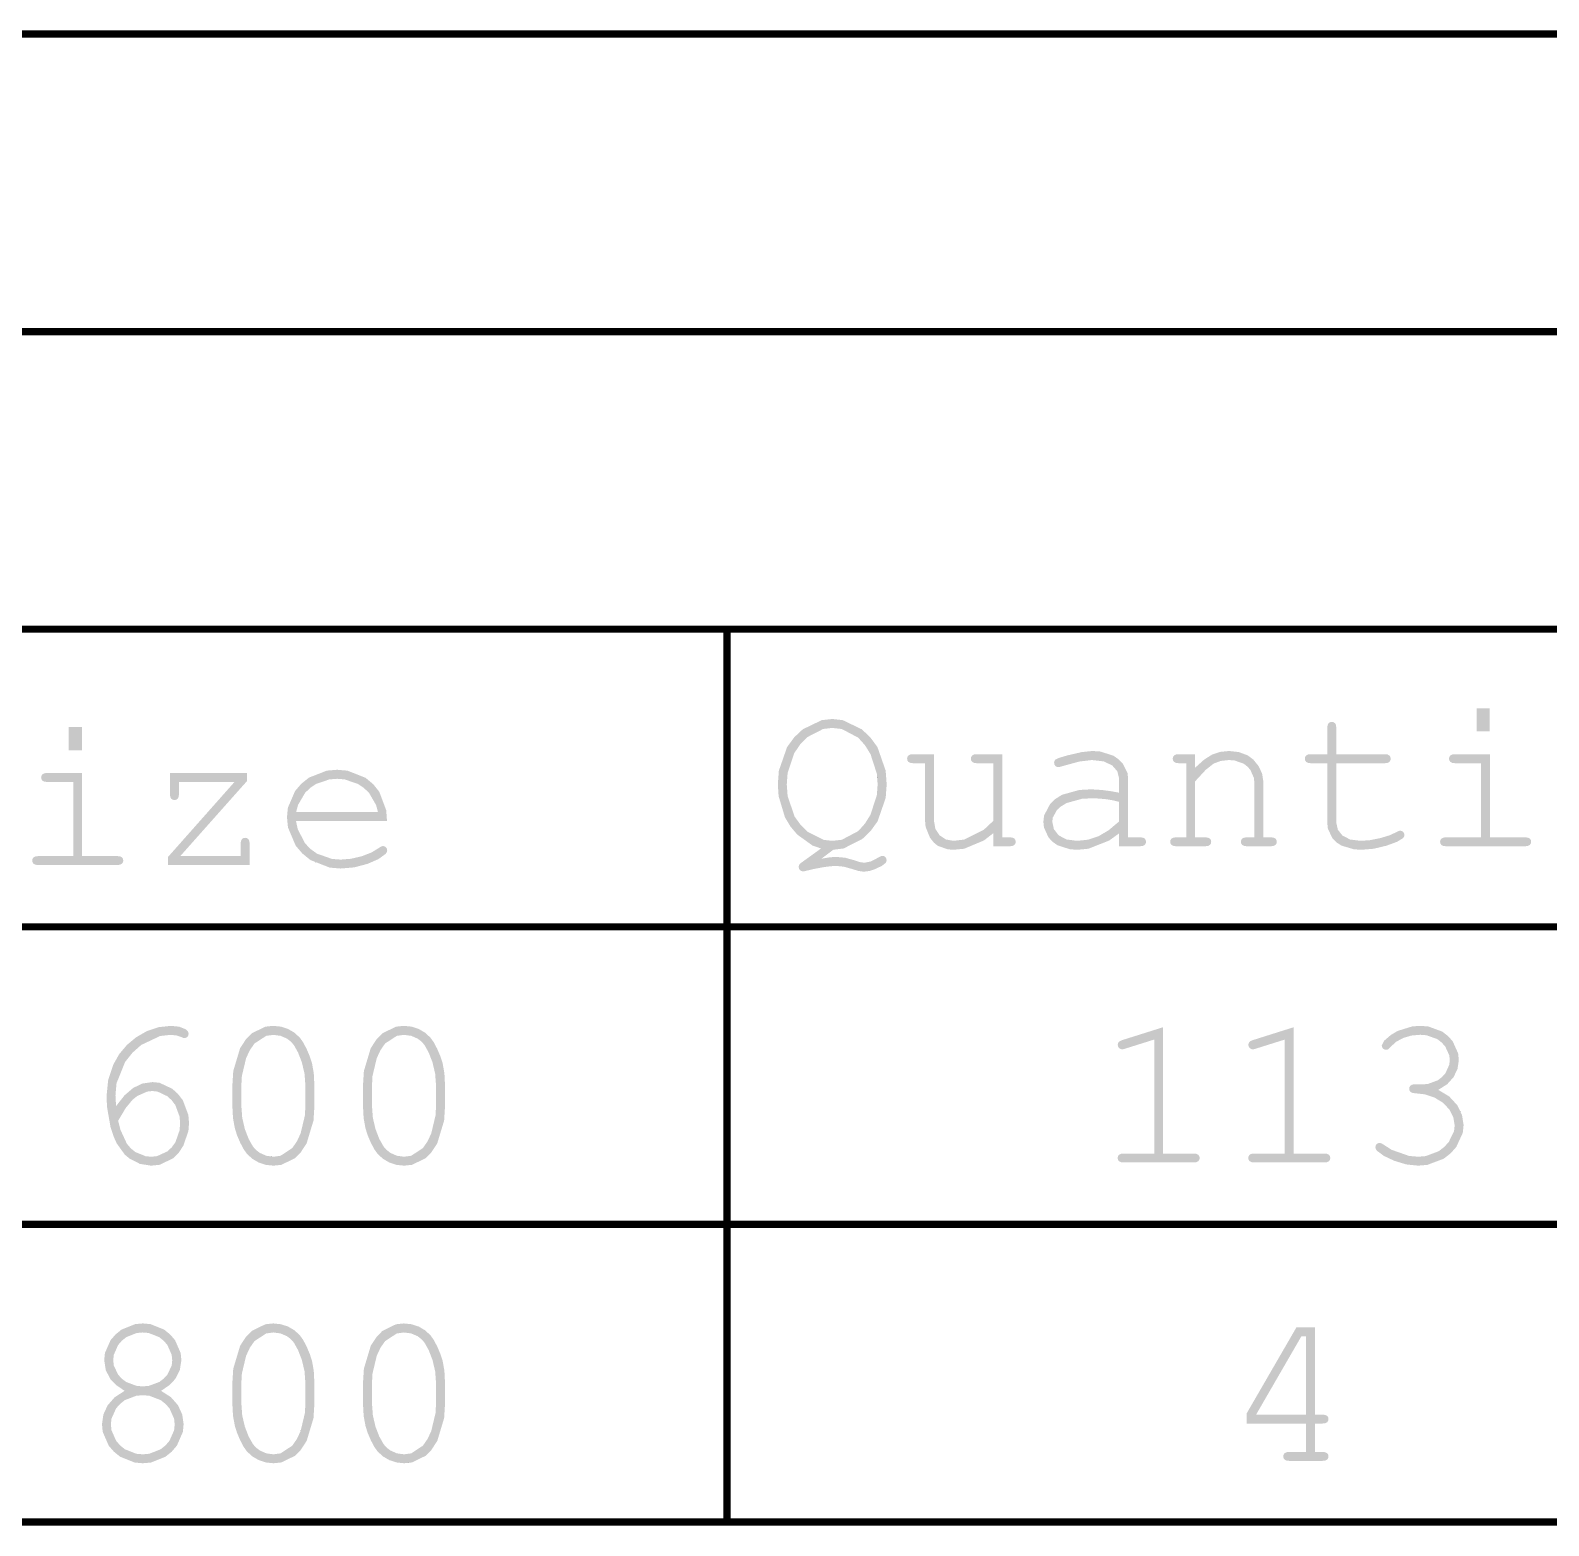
# Model space of a CAD drawing. Extents: x -5 to 272, y 7 to 75.
# Drawn here: x 133.79 to 154.71, y 54.26 to 74.86 of the extents above; entities that cross this region are included whole.
import ezdxf

# ---------------------------------------------------------------- set-up
doc = ezdxf.new("R2010")
doc.units = 0
doc.layers.add('DRILL_SYMBOLS', color=255, linetype='CONTINUOUS')

msp = doc.modelspace()

# ---------------------------------------------------------------- hatches: boundary and pattern name
at = {"layer": 'DRILL_SYMBOLS'}
for points in [[(153.898157, 65.519472), (153.898157, 65.201601), (153.716516, 65.201601), (153.716516, 65.519472)], [(144.852747, 63.571253), (144.688684, 63.448206), (144.799646, 63.466882), (144.889368, 63.473108), (145.017175, 63.461389), (145.142786, 63.426233), (145.220789, 63.400964), (145.279016, 63.392542), (145.368738, 63.409754), (145.467981, 63.461389), (145.503137, 63.481165), (145.526575, 63.487756), (145.550562, 63.483545), (145.569788, 63.470911), (145.582422, 63.451318), (145.586633, 63.426233), (145.582971, 63.405725), (145.571985, 63.388147), (145.521814, 63.350061), (145.432825, 63.306116), (145.351526, 63.27865), (145.271692, 63.269495), (145.19845, 63.279382), (145.10177, 63.309046), (144.995203, 63.338709), (144.892297, 63.348596), (144.812097, 63.344202), (144.715051, 63.331018), (144.581751, 63.306116), (144.477747, 63.281213), (144.452478, 63.27572), (144.435266, 63.273889), (144.412195, 63.278284), (144.392786, 63.291467), (144.379602, 63.311975), (144.375208, 63.338342), (144.38363, 63.366174), (144.408899, 63.391077), (144.682825, 63.588831), (144.564859, 63.630202), (144.35502, 63.78107), (144.263147, 63.890566), (144.186563, 64.017549), (144.099039, 64.308321), (144.088098, 64.472109), (144.102243, 64.661531), (144.215402, 64.985994), (144.314417, 65.121034), (144.432016, 65.231264), (144.693857, 65.35724), (144.838098, 65.372987), (144.98234, 65.35724), (145.24418, 65.231264), (145.36178, 65.121034), (145.460794, 64.985994), (145.573953, 64.661531), (145.588098, 64.472109), (145.574182, 64.285204), (145.462854, 63.963304), (145.463587, 64.472109), (145.452692, 64.61841), (145.365534, 64.887941), (145.28927, 65.011171), (145.195703, 65.115633), (144.970117, 65.235017), (144.838098, 65.249941), (144.713175, 65.235704), (144.491617, 65.121813), (144.394983, 65.022157), (144.314554, 64.902361), (144.222635, 64.627336), (144.211145, 64.472109), (144.223184, 64.30855), (144.319498, 64.028398), (144.403772, 63.911806), (144.503153, 63.816637), (144.720316, 63.707872), (144.838098, 63.694277), (144.970117, 63.709154), (145.195703, 63.828172), (145.28927, 63.932314), (145.365534, 64.055315), (145.452692, 64.325212), (145.463587, 64.472109), (145.462854, 63.963304), (145.365442, 63.82831), (145.249902, 63.717495), (144.993555, 63.588967)], [(151.784387, 64.888124), (152.452356, 64.888124), (152.490076, 64.88373), (152.515344, 64.870546), (152.529627, 64.850404), (152.534387, 64.825136), (152.529627, 64.800966), (152.515344, 64.781191), (152.490076, 64.768007), (152.452356, 64.763612), (151.784387, 64.763612), (151.784387, 63.944765), (151.805811, 63.84662), (151.870081, 63.766054), (151.975733, 63.712221), (152.121301, 63.694277), (152.25094, 63.703615), (152.390833, 63.73163), (152.519739, 63.771364), (152.616419, 63.815859), (152.643152, 63.830141), (152.664758, 63.834902), (152.686731, 63.830324), (152.705774, 63.816591), (152.718958, 63.796632), (152.723352, 63.773378), (152.718591, 63.752138), (152.704309, 63.732362), (152.623926, 63.682008), (152.476526, 63.627626), (152.299463, 63.585346), (152.13009, 63.571253), (152.027918, 63.577568), (151.856531, 63.628094), (151.787317, 63.672304), (151.731561, 63.727236), (151.667841, 63.863466), (151.659876, 63.944765), (151.659876, 64.763612), (151.432825, 64.763612), (151.395105, 64.768007), (151.369837, 64.781191), (151.355554, 64.801332), (151.350794, 64.826601), (151.355554, 64.850771), (151.369837, 64.870546), (151.395105, 64.88373), (151.432825, 64.888124), (151.659876, 64.888124), (151.659876, 65.251405), (151.66427, 65.289125), (151.677454, 65.314394), (151.697229, 65.328676), (151.721399, 65.333437), (151.746668, 65.328676), (151.766809, 65.314394), (151.779993, 65.289125), (151.784387, 65.251405)], [(134.4964, 65.260927), (134.4964, 64.943056), (134.314759, 64.943056), (134.314759, 65.260927)], [(147.057337, 63.61957), (147.057337, 63.799745), (146.928796, 63.69978), (146.656336, 63.585533), (146.512415, 63.571253), (146.427728, 63.577385), (146.290765, 63.626446), (146.238489, 63.669374), (146.185297, 63.736482), (146.124506, 63.886629), (146.116907, 63.969667), (146.116907, 64.763612), (145.95138, 64.763612), (145.91366, 64.768007), (145.888391, 64.781191), (145.874109, 64.801332), (145.869348, 64.826601), (145.874109, 64.850771), (145.888391, 64.870546), (145.91366, 64.88373), (145.95138, 64.888124), (146.239954, 64.888124), (146.239954, 63.969667), (146.258997, 63.86017), (146.316126, 63.771913), (146.401819, 63.713686), (146.506555, 63.694277), (146.653589, 63.711488), (146.92898, 63.849184), (147.057337, 63.969667), (147.057337, 64.763612), (146.830286, 64.763612), (146.792566, 64.768007), (146.767297, 64.781191), (146.753015, 64.801332), (146.748255, 64.826601), (146.753015, 64.850771), (146.767297, 64.870546), (146.792566, 64.88373), (146.830286, 64.888124), (147.180383, 64.888124), (147.180383, 63.742616), (147.284387, 63.742616), (147.322107, 63.738405), (147.347376, 63.725771), (147.361658, 63.706178), (147.366419, 63.681093), (147.361658, 63.656923), (147.347376, 63.637148), (147.322107, 63.623964), (147.284387, 63.61957)], [(148.790247, 63.61957), (148.790247, 63.796816), (148.653925, 63.698132), (148.367548, 63.58535), (148.217493, 63.571253), (148.11294, 63.578255), (147.940088, 63.634274), (147.87179, 63.68329), (147.817316, 63.742479), (147.75506, 63.879808), (147.747278, 63.957948), (147.757532, 64.044466), (147.839563, 64.200472), (147.91134, 64.26996), (148.002802, 64.328279), (148.242304, 64.39493), (148.390344, 64.403261), (148.478967, 64.400514), (148.574915, 64.392275), (148.678552, 64.378175), (148.790247, 64.357851), (148.790247, 64.55707), (148.766809, 64.651552), (148.696497, 64.732851), (148.579309, 64.788881), (148.415247, 64.807558), (148.242761, 64.786684), (148.012415, 64.724062), (147.973963, 64.713075), (147.952356, 64.709413), (147.930567, 64.713808), (147.912073, 64.726991), (147.899439, 64.746767), (147.895227, 64.770937), (147.898889, 64.793276), (147.909876, 64.810487), (147.961511, 64.836488), (148.075403, 64.870546), (148.276087, 64.916689), (148.421106, 64.93207), (148.531152, 64.924883), (148.712793, 64.867387), (148.784387, 64.817079), (148.841425, 64.757707), (148.90661, 64.627702), (148.914758, 64.55707), (148.914758, 63.742616), (148.790247, 64.231874), (148.701257, 64.253481), (148.607141, 64.268495), (148.507898, 64.277284), (148.403528, 64.280214), (148.276819, 64.272981), (148.067346, 64.21512), (147.984583, 64.164491), (147.934595, 64.119173), (147.877466, 64.015901), (147.870325, 63.957948), (147.892114, 63.855409), (147.957483, 63.770448), (148.0646, 63.71332), (148.211633, 63.694277), (148.365625, 63.710207), (148.508264, 63.757997), (148.647241, 63.840578), (148.790247, 63.960878), (148.790247, 64.231874), (148.914758, 63.742616), (149.078821, 63.742616), (149.117639, 63.738405), (149.143274, 63.725771), (149.157556, 63.706178), (149.162317, 63.681093), (149.157556, 63.656923), (149.143274, 63.637148), (149.117639, 63.623964), (149.078821, 63.61957)], [(149.839075, 64.888124), (149.839075, 64.702089), (149.961755, 64.812319), (150.071985, 64.882265), (150.182581, 64.919618), (150.30636, 64.93207), (150.440759, 64.917055), (150.562708, 64.872011), (150.640894, 64.8136), (150.711389, 64.726259), (150.761377, 64.623171), (150.77804, 64.517519), (150.77804, 63.742616), (150.882044, 63.742616), (150.919763, 63.738405), (150.945032, 63.725771), (150.959314, 63.706178), (150.964075, 63.681093), (150.959314, 63.656923), (150.945032, 63.637148), (150.919763, 63.623964), (150.882044, 63.61957), (150.552454, 63.61957), (150.513635, 63.623964), (150.488001, 63.637148), (150.473718, 63.656923), (150.468958, 63.681093), (150.473718, 63.706178), (150.488001, 63.725771), (150.513635, 63.738405), (150.552454, 63.742616), (150.654993, 63.742616), (150.654993, 64.497011), (150.649042, 64.559679), (150.601434, 64.669908), (150.559778, 64.71747), (150.508142, 64.756883), (150.380701, 64.801927), (150.304895, 64.807558), (150.19137, 64.79529), (150.093958, 64.758486), (149.985559, 64.672975), (149.839075, 64.514589), (149.839075, 63.742616), (149.978235, 63.742616), (150.015955, 63.738405), (150.041223, 63.725771), (150.055505, 63.706178), (150.060266, 63.681093), (150.055505, 63.656923), (150.041223, 63.637148), (150.015955, 63.623964), (149.978235, 63.61957), (149.576868, 63.61957), (149.539148, 63.623964), (149.51388, 63.637148), (149.499597, 63.656923), (149.494837, 63.681093), (149.499597, 63.706178), (149.51388, 63.725771), (149.539148, 63.738405), (149.576868, 63.742616), (149.716028, 63.742616), (149.716028, 64.763612), (149.612024, 64.763612), (149.574304, 64.768007), (149.549036, 64.781191), (149.534754, 64.801332), (149.529993, 64.826601), (149.534754, 64.850771), (149.549036, 64.870546), (149.574304, 64.88373), (149.612024, 64.888124)], [(153.902551, 64.888124), (153.902551, 63.742616), (154.38595, 63.742616), (154.424768, 63.738405), (154.450403, 63.725771), (154.464685, 63.706178), (154.469446, 63.681093), (154.464685, 63.656923), (154.450403, 63.637148), (154.424768, 63.623964), (154.38595, 63.61957), (153.296106, 63.61957), (153.258386, 63.623964), (153.233118, 63.637148), (153.218836, 63.656923), (153.214075, 63.681093), (153.218836, 63.706178), (153.233118, 63.725771), (153.258386, 63.738405), (153.296106, 63.742616), (153.779505, 63.742616), (153.779505, 64.763612), (153.420618, 64.763612), (153.382715, 64.768007), (153.356897, 64.781191), (153.342066, 64.800966), (153.337122, 64.825136), (153.341882, 64.850404), (153.356165, 64.870546), (153.381799, 64.88373), (153.420618, 64.888124)], [(138.701966, 63.966005), (137.44806, 63.966005), (137.472642, 63.852434), (137.572618, 63.660173), (137.648011, 63.581483), (137.736863, 63.517717), (137.944505, 63.444841), (138.063295, 63.435732), (138.204286, 63.447084), (138.351869, 63.481142), (138.488832, 63.533876), (138.597962, 63.601259), (138.623963, 63.617738), (138.646302, 63.623232), (138.668275, 63.618654), (138.687318, 63.604921), (138.700502, 63.584962), (138.704896, 63.561708), (138.699037, 63.537172), (138.681459, 63.513368), (138.583863, 63.442506), (138.431703, 63.376405), (138.249879, 63.328632), (138.063295, 63.312708), (137.911637, 63.325661), (137.647599, 63.429287), (137.535218, 63.51996), (137.442613, 63.629045), (137.336778, 63.8799), (137.323548, 64.021669), (137.335954, 64.150941), (137.435197, 64.380922), (137.522035, 64.48163), (137.627183, 64.565584), (137.872911, 64.661531), (138.01349, 64.673525), (138.157685, 64.661211), (138.405976, 64.5627), (138.510072, 64.476503), (138.595124, 64.370714), (138.577455, 64.090517), (138.551683, 64.187563), (138.455369, 64.35309), (138.384828, 64.421571), (138.303117, 64.477327), (138.117448, 64.541048), (138.01349, 64.549013), (137.909577, 64.541139), (137.724275, 64.478151), (137.642884, 64.423036), (137.572572, 64.355013), (137.475892, 64.188753), (137.449525, 64.090517), (138.577455, 64.090517), (138.595124, 64.370714), (138.691072, 64.115465)], [(134.500795, 64.629579), (134.500795, 63.484071), (134.984193, 63.484071), (135.023011, 63.47986), (135.048646, 63.467226), (135.062928, 63.447633), (135.067689, 63.422548), (135.062928, 63.398378), (135.048646, 63.378603), (135.023011, 63.365419), (134.984193, 63.361025), (133.894349, 63.361025), (133.856629, 63.365419), (133.831361, 63.378603), (133.817079, 63.398378), (133.812318, 63.422548), (133.817079, 63.447633), (133.831361, 63.467226), (133.856629, 63.47986), (133.894349, 63.484071), (134.377748, 63.484071), (134.377748, 64.505067), (134.018861, 64.505067), (133.980958, 64.509462), (133.95514, 64.522646), (133.940309, 64.542421), (133.935365, 64.566591), (133.940126, 64.591859), (133.954408, 64.612001), (133.980043, 64.625185), (134.018861, 64.629579)], [(136.774232, 64.629579), (136.774232, 64.519716), (135.852845, 63.484071), (136.684877, 63.484071), (136.684877, 63.653993), (136.689088, 63.691713), (136.701722, 63.716982), (136.721315, 63.731264), (136.7464, 63.736025), (136.771669, 63.731264), (136.79181, 63.716982), (136.804994, 63.691713), (136.809388, 63.653993), (136.807923, 63.361025), (135.682923, 63.361025), (135.682923, 63.470888), (136.599916, 64.505067), (135.835267, 64.505067), (135.835267, 64.338075), (135.830873, 64.300356), (135.817689, 64.275087), (135.797914, 64.260805), (135.773744, 64.256044), (135.748475, 64.260805), (135.728334, 64.275087), (135.71515, 64.300356), (135.710755, 64.338075), (135.710755, 64.629579)], [(134.968813, 60.041055), (134.996645, 59.837441), (135.028459, 59.713662), (135.115984, 59.523232), (135.171693, 59.456582), (135.234087, 59.406594), (135.375078, 59.349465), (135.453676, 59.342324), (135.532732, 59.350335), (135.67299, 59.414422), (135.734193, 59.470498), (135.785143, 59.539391), (135.84337, 59.706017), (135.850649, 59.80375), (135.843324, 59.895577), (135.784731, 60.054513), (135.733461, 60.121621), (135.672945, 60.176736), (135.540376, 60.239724), (135.468324, 60.247598), (135.39792, 60.239999), (135.260957, 60.179208), (135.194399, 60.126015), (135.101015, 60.013589), (134.996645, 59.837441), (134.968813, 60.041055), (135.084718, 60.187539), (135.20392, 60.290078), (135.331544, 60.350503), (135.472719, 60.370644), (135.568117, 60.360436), (135.742433, 60.278771), (135.821352, 60.207314), (135.888002, 60.120843), (135.964174, 59.919061), (135.973695, 59.80375), (135.964998, 59.696221), (135.895418, 59.495171), (135.834535, 59.40165), (135.758363, 59.321872), (135.566469, 59.230697), (135.450746, 59.2193), (135.296388, 59.24383), (135.15265, 59.317422), (135.087144, 59.373086), (134.97838, 59.523965), (134.935121, 59.61918), (134.892183, 59.749276), (134.843111, 60.029794), (134.836977, 60.180215), (134.860048, 60.403603), (134.929262, 60.610879), (135.011293, 60.755349), (135.116762, 60.881142), (135.243654, 60.986977), (135.389955, 61.071572), (135.55237, 61.127053), (135.727602, 61.145547), (135.840395, 61.133096), (135.93268, 61.095742), (135.959047, 61.070107), (135.967836, 61.037148), (135.963808, 61.013161), (135.951723, 60.993935), (135.933412, 60.981301), (135.910707, 60.97709), (135.889833, 60.980752), (135.865297, 60.991738), (135.797914, 61.013711), (135.715883, 61.021035), (135.576219, 61.0057), (135.315843, 60.883019), (135.195131, 60.775674), (135.092271, 60.647179), (134.974718, 60.355309), (134.960024, 60.191933), (134.962221, 60.130044)], [(137.700746, 60.334023), (137.700746, 60.029336), (137.688936, 59.841195), (137.594453, 59.526986), (137.577699, 60.31791), (137.565431, 60.486184), (137.528627, 60.642373), (137.476442, 60.777322), (137.418031, 60.881875), (137.375917, 60.929482), (137.322816, 60.969765), (137.234193, 61.008218), (137.135316, 61.021035), (137.03763, 61.007851), (136.875764, 60.902383), (136.811586, 60.810098), (136.760316, 60.700234), (136.701723, 60.45414), (136.694399, 60.31791), (136.694399, 60.046914), (136.706667, 59.878457), (136.743471, 59.721719), (136.796022, 59.586221), (136.855531, 59.481484), (136.896547, 59.434975), (136.949281, 59.395058), (137.038271, 59.355508), (137.138246, 59.342324), (137.235292, 59.355553), (137.396425, 59.461388), (137.460512, 59.553994), (137.511781, 59.664178), (137.570375, 59.910638), (137.577699, 60.046914), (137.577699, 60.31791), (137.594453, 59.526986), (137.511781, 59.400918), (137.432954, 59.32146), (137.246187, 59.230651), (137.138246, 59.2193), (137.032961, 59.230103), (136.9339, 59.262513), (136.845094, 59.314315), (136.77057, 59.38334), (136.726076, 59.446328), (136.677553, 59.538613), (136.634157, 59.641152), (136.605043, 59.734902), (136.579774, 59.871499), (136.571352, 60.029336), (136.571352, 60.334023), (136.583162, 60.522805), (136.677644, 60.837746), (136.760316, 60.963906), (136.839143, 61.043374), (137.025911, 61.134194), (137.133852, 61.145547), (137.240053, 61.134743), (137.33893, 61.102334), (137.427187, 61.050515), (137.501527, 60.981484), (137.546938, 60.917397), (137.595277, 60.824746), (137.63849, 60.722573), (137.66852, 60.629922), (137.69269, 60.492959)], [(139.501039, 60.334023), (139.501039, 60.029336), (139.489229, 59.841195), (139.394746, 59.526986), (139.377992, 60.31791), (139.365724, 60.486184), (139.32892, 60.642373), (139.276735, 60.777322), (139.218324, 60.881875), (139.17621, 60.929482), (139.123109, 60.969765), (139.034486, 61.008218), (138.935609, 61.021035), (138.837923, 61.007851), (138.676057, 60.902383), (138.611879, 60.810098), (138.560609, 60.700234), (138.502016, 60.45414), (138.494691, 60.31791), (138.494691, 60.046914), (138.50696, 59.878457), (138.543764, 59.721719), (138.596315, 59.586221), (138.655824, 59.481484), (138.69684, 59.434975), (138.749574, 59.395058), (138.838564, 59.355508), (138.938539, 59.342324), (139.035585, 59.355553), (139.196718, 59.461388), (139.260805, 59.553994), (139.312074, 59.664178), (139.370668, 59.910638), (139.377992, 60.046914), (139.377992, 60.31791), (139.394746, 59.526986), (139.312074, 59.400918), (139.233247, 59.32146), (139.04648, 59.230651), (138.938539, 59.2193), (138.833253, 59.230103), (138.734193, 59.262513), (138.645387, 59.314315), (138.570863, 59.38334), (138.526369, 59.446328), (138.477846, 59.538613), (138.43445, 59.641152), (138.405336, 59.734902), (138.380067, 59.871499), (138.371645, 60.029336), (138.371645, 60.334023), (138.383455, 60.522805), (138.477937, 60.837746), (138.560609, 60.963906), (138.639436, 61.043374), (138.826204, 61.134194), (138.934145, 61.145547), (139.040346, 61.134743), (139.139223, 61.102334), (139.22748, 61.050515), (139.30182, 60.981484), (139.347231, 60.917397), (139.39557, 60.824746), (139.438783, 60.722573), (139.468813, 60.629922), (139.492982, 60.492959)], [(149.397425, 61.126504), (149.397425, 59.386269), (149.8193, 59.386269), (149.85702, 59.382058), (149.882288, 59.369424), (149.896571, 59.349831), (149.901331, 59.324746), (149.896571, 59.300576), (149.882288, 59.280801), (149.85702, 59.267617), (149.8193, 59.263223), (148.852503, 59.263223), (148.814783, 59.267617), (148.789515, 59.280801), (148.775233, 59.300576), (148.770472, 59.324746), (148.775233, 59.349831), (148.789515, 59.369424), (148.814783, 59.382058), (148.852503, 59.386269), (149.274378, 59.386269), (149.274378, 60.956582), (148.873011, 60.830605), (148.847742, 60.824014), (148.83053, 60.821816), (148.809473, 60.826394), (148.790247, 60.840127), (148.776514, 60.860085), (148.771937, 60.88334), (148.775599, 60.90458), (148.786585, 60.924355), (148.804529, 60.93644), (148.834925, 60.949258)], [(151.197718, 61.126504), (151.197718, 59.386269), (151.619593, 59.386269), (151.657313, 59.382058), (151.682581, 59.369424), (151.696863, 59.349831), (151.701624, 59.324746), (151.696863, 59.300576), (151.682581, 59.280801), (151.657313, 59.267617), (151.619593, 59.263223), (150.652796, 59.263223), (150.615076, 59.267617), (150.589808, 59.280801), (150.575526, 59.300576), (150.570765, 59.324746), (150.575526, 59.349831), (150.589808, 59.369424), (150.615076, 59.382058), (150.652796, 59.386269), (151.074671, 59.386269), (151.074671, 60.956582), (150.673304, 60.830605), (150.648035, 60.824014), (150.630823, 60.821816), (150.609766, 60.826394), (150.59054, 60.840127), (150.576807, 60.860085), (150.57223, 60.88334), (150.575892, 60.90458), (150.586878, 60.924355), (150.604822, 60.93644), (150.635218, 60.949258)], [(153.189905, 60.263711), (153.339686, 60.17344), (153.449183, 60.054971), (153.516199, 59.919656), (153.538538, 59.778848), (153.527323, 59.671502), (153.437601, 59.476311), (153.359095, 59.388467), (153.263743, 59.314456), (153.039255, 59.229873), (152.91012, 59.2193), (152.748988, 59.23614), (152.581995, 59.28666), (152.437708, 59.354775), (152.344691, 59.424355), (152.328211, 59.448525), (152.322718, 59.47416), (152.326929, 59.496133), (152.339564, 59.515176), (152.358057, 59.528359), (152.379847, 59.532754), (152.404749, 59.527261), (152.432581, 59.510781), (152.547755, 59.437081), (152.787989, 59.352853), (152.91305, 59.342324), (153.015635, 59.350701), (153.194712, 59.417718), (153.271204, 59.476357), (153.33433, 59.545251), (153.406473, 59.694299), (153.415491, 59.774453), (153.39773, 59.883218), (153.344446, 59.989785), (153.257838, 60.084084), (153.140101, 60.156045), (153.006068, 60.201638), (152.87057, 60.216836), (152.83285, 60.221047), (152.807581, 60.233681), (152.793299, 60.253274), (152.788538, 60.278359), (152.793116, 60.302529), (152.806849, 60.322305), (152.829737, 60.335488), (152.86178, 60.339883), (152.967249, 60.338418), (153.046397, 60.344735), (153.182993, 60.395272), (153.240443, 60.439492), (153.287546, 60.492043), (153.341379, 60.609231), (153.348109, 60.673867), (153.341059, 60.740701), (153.284663, 60.862283), (153.235316, 60.917031), (153.174616, 60.963174), (153.027399, 61.015908), (152.940882, 61.0225), (152.818568, 61.011514), (152.706507, 60.978555), (152.610194, 60.926553), (152.53512, 60.858437), (152.514429, 60.834817), (152.499232, 60.822549), (152.485865, 60.817605), (152.470667, 60.815957), (152.447596, 60.820168), (152.428187, 60.832803), (152.415003, 60.851296), (152.410609, 60.873086), (152.442469, 60.93937), (152.53805, 61.021035), (152.629694, 61.075509), (152.83111, 61.137765), (152.940882, 61.145547), (153.052119, 61.136803), (153.243281, 61.066857), (153.323206, 61.005654), (153.388575, 60.932366), (153.463282, 60.76574), (153.47262, 60.672402), (153.454676, 60.552651), (153.400843, 60.439492), (153.31222, 60.340615)], [(135.588441, 56.116836), (135.72339, 56.030227), (135.820619, 55.919814), (135.879396, 55.792922), (135.898988, 55.656875), (135.888734, 55.551406), (135.806703, 55.362441), (135.775941, 55.653945), (135.768068, 55.732589), (135.70508, 55.873946), (135.649965, 55.93666), (135.583131, 55.989211), (135.426393, 56.04927), (135.336488, 56.056777), (135.246584, 56.04927), (135.089845, 55.989211), (135.023012, 55.93666), (134.967897, 55.874038), (134.904909, 55.733413), (134.897035, 55.65541), (134.904955, 55.57466), (134.968309, 55.429641), (135.023744, 55.365371), (135.090807, 55.311538), (135.247179, 55.250014), (135.336488, 55.242324), (135.425798, 55.250014), (135.58217, 55.311538), (135.649232, 55.365371), (135.704668, 55.429549), (135.768022, 55.573837), (135.775941, 55.653945), (135.806703, 55.362441), (135.734926, 55.278945), (135.6485, 55.2091), (135.449281, 55.129278), (135.336488, 55.1193), (135.223695, 55.129278), (135.024477, 55.2091), (134.938051, 55.278945), (134.866274, 55.362441), (134.784242, 55.551406), (134.773988, 55.656875), (134.793581, 55.791824), (134.852357, 55.918349), (134.949953, 56.029128), (135.086, 56.116836), (134.969545, 56.195937), (134.889711, 56.277969), (134.82599, 56.402847), (134.80475, 56.540176), (134.8145, 56.638091), (134.892503, 56.814971), (134.960756, 56.893935), (135.042741, 56.960265), (135.230608, 57.036071), (135.336488, 57.045547), (135.442964, 57.036071), (135.631197, 56.960265), (135.712953, 56.893935), (135.780885, 56.814971), (135.74225, 56.535781), (135.73488, 56.61209), (135.67592, 56.747955), (135.62433, 56.80751), (135.562029, 56.857177), (135.417375, 56.91394), (135.335024, 56.921035), (135.253313, 56.913894), (135.109392, 56.856765), (135.047182, 56.806777), (134.995592, 56.747085), (134.936632, 56.612319), (134.929262, 56.537246), (134.93654, 56.467712), (134.994768, 56.342101), (135.045717, 56.286025), (135.107469, 56.238921), (135.252122, 56.185088), (135.335024, 56.178359), (135.418565, 56.185088), (135.563951, 56.238921), (135.625795, 56.286025), (135.676744, 56.34201), (135.734972, 56.466888), (135.74225, 56.535781), (135.780885, 56.814971), (135.858522, 56.638091), (135.868227, 56.540176), (135.846986, 56.403213), (135.783266, 56.279433), (135.70453, 56.196304)], [(137.700746, 56.234023), (137.700746, 55.929336), (137.688936, 55.741195), (137.594453, 55.426986), (137.577699, 56.21791), (137.565431, 56.386184), (137.528627, 56.542373), (137.476442, 56.677322), (137.418031, 56.781875), (137.375917, 56.829482), (137.322816, 56.869765), (137.234193, 56.908218), (137.135316, 56.921035), (137.03763, 56.907851), (136.875764, 56.802383), (136.811586, 56.710098), (136.760316, 56.600234), (136.701723, 56.35414), (136.694399, 56.21791), (136.694399, 55.946914), (136.706667, 55.778457), (136.743471, 55.621719), (136.796022, 55.486221), (136.855531, 55.381484), (136.896547, 55.334975), (136.949281, 55.295058), (137.038271, 55.255508), (137.138246, 55.242324), (137.235292, 55.255553), (137.396425, 55.361388), (137.460512, 55.453994), (137.511781, 55.564178), (137.570375, 55.810638), (137.577699, 55.946914), (137.577699, 56.21791), (137.594453, 55.426986), (137.511781, 55.300918), (137.432954, 55.22146), (137.246187, 55.130651), (137.138246, 55.1193), (137.032961, 55.130103), (136.9339, 55.162513), (136.845094, 55.214315), (136.77057, 55.28334), (136.726076, 55.346328), (136.677553, 55.438613), (136.634157, 55.541152), (136.605043, 55.634902), (136.579774, 55.771499), (136.571352, 55.929336), (136.571352, 56.234023), (136.583162, 56.422805), (136.677644, 56.737746), (136.760316, 56.863906), (136.839143, 56.943374), (137.025911, 57.034194), (137.133852, 57.045547), (137.240053, 57.034743), (137.33893, 57.002334), (137.427187, 56.950515), (137.501527, 56.881484), (137.546938, 56.817397), (137.595277, 56.724746), (137.63849, 56.622573), (137.66852, 56.529922), (137.69269, 56.392959)], [(139.501039, 56.234023), (139.501039, 55.929336), (139.489229, 55.741195), (139.394746, 55.426986), (139.377992, 56.21791), (139.365724, 56.386184), (139.32892, 56.542373), (139.276735, 56.677322), (139.218324, 56.781875), (139.17621, 56.829482), (139.123109, 56.869765), (139.034486, 56.908218), (138.935609, 56.921035), (138.837923, 56.907851), (138.676057, 56.802383), (138.611879, 56.710098), (138.560609, 56.600234), (138.502016, 56.35414), (138.494691, 56.21791), (138.494691, 55.946914), (138.50696, 55.778457), (138.543764, 55.621719), (138.596315, 55.486221), (138.655824, 55.381484), (138.69684, 55.334975), (138.749574, 55.295058), (138.838564, 55.255508), (138.938539, 55.242324), (139.035585, 55.255553), (139.196718, 55.361388), (139.260805, 55.453994), (139.312074, 55.564178), (139.370668, 55.810638), (139.377992, 55.946914), (139.377992, 56.21791), (139.394746, 55.426986), (139.312074, 55.300918), (139.233247, 55.22146), (139.04648, 55.130651), (138.938539, 55.1193), (138.833253, 55.130103), (138.734193, 55.162513), (138.645387, 55.214315), (138.570863, 55.28334), (138.526369, 55.346328), (138.477846, 55.438613), (138.43445, 55.541152), (138.405336, 55.634902), (138.380067, 55.771499), (138.371645, 55.929336), (138.371645, 56.234023), (138.383455, 56.422805), (138.477937, 56.737746), (138.560609, 56.863906), (138.639436, 56.943374), (138.826204, 57.034194), (138.934145, 57.045547), (139.040346, 57.034743), (139.139223, 57.002334), (139.22748, 56.950515), (139.30182, 56.881484), (139.347231, 56.817397), (139.39557, 56.724746), (139.438783, 56.622573), (139.468813, 56.529922), (139.492982, 56.392959)], [(151.366175, 55.666396), (151.366175, 56.866103), (151.301722, 56.866103), (150.679163, 55.789443), (151.366175, 55.789443), (151.366175, 55.666396), (150.550257, 55.666396), (150.550257, 55.808486), (151.234339, 56.990614), (151.490687, 56.990614), (151.490687, 55.789443), (151.593226, 55.789443), (151.632044, 55.785231), (151.657679, 55.772597), (151.671961, 55.753005), (151.676722, 55.727919), (151.671961, 55.703749), (151.657679, 55.683974), (151.632044, 55.67079), (151.593226, 55.666396), (151.490687, 55.666396), (151.490687, 55.275282), (151.593226, 55.275282), (151.632044, 55.271071), (151.657679, 55.258437), (151.671961, 55.238844), (151.676722, 55.213759), (151.671961, 55.189589), (151.657679, 55.169814), (151.632044, 55.15663), (151.593226, 55.152236), (151.136195, 55.152236), (151.097376, 55.15663), (151.071741, 55.169814), (151.057459, 55.189589), (151.052698, 55.213759), (151.057459, 55.238844), (151.071741, 55.258437), (151.097376, 55.271071), (151.136195, 55.275282), (151.366175, 55.275282)]]:
    msp.add_hatch(color=7, dxfattribs=at).paths.add_polyline_path(points)

# ---------------------------------------------------------------- linework, layer by layer
at = {"layer": 'DRILL_SYMBOLS', "color": 7}
for points, const_width in [([(271.989854, 74.81), (115.384, 74.81)], 0.1), ([(115.384, 70.71), (271.989854, 70.71)], 0.1), ([(115.384, 66.61), (271.989854, 66.61)], 0.1), ([(143.385756, 66.61), (143.385756, 54.31)], 0.1), ([(153.898157, 65.519472), (153.898157, 65.201601), (153.716516, 65.201601), (153.716516, 65.519472), (153.898157, 65.519472)], 0.000001), ([(144.852747, 63.571253), (144.688684, 63.448206), (144.799646, 63.466882), (144.889368, 63.473108), (145.017175, 63.461389), (145.142786, 63.426233), (145.220789, 63.400964), (145.279016, 63.392542), (145.368738, 63.409754), (145.467981, 63.461389), (145.503137, 63.481165), (145.526575, 63.487756), (145.550562, 63.483545), (145.569788, 63.470911), (145.582422, 63.451318), (145.586633, 63.426233), (145.582971, 63.405725), (145.571985, 63.388147), (145.521814, 63.350061), (145.432825, 63.306116), (145.351526, 63.27865), (145.271692, 63.269495), (145.19845, 63.279382), (145.10177, 63.309046), (144.995203, 63.338709), (144.892297, 63.348596), (144.812097, 63.344202), (144.715051, 63.331018), (144.581751, 63.306116), (144.477747, 63.281213), (144.452478, 63.27572), (144.435266, 63.273889), (144.412195, 63.278284), (144.392786, 63.291467), (144.379602, 63.311975), (144.375208, 63.338342), (144.38363, 63.366174), (144.408899, 63.391077), (144.682825, 63.588831), (144.564859, 63.630202), (144.35502, 63.78107), (144.263147, 63.890566), (144.186563, 64.017549), (144.099039, 64.308321), (144.088098, 64.472109), (144.102243, 64.661531), (144.215402, 64.985994), (144.314417, 65.121034), (144.432016, 65.231264), (144.693857, 65.35724), (144.838098, 65.372987), (144.98234, 65.35724), (145.24418, 65.231264), (145.36178, 65.121034), (145.460794, 64.985994), (145.573953, 64.661531), (145.588098, 64.472109), (145.574182, 64.285204), (145.462854, 63.963304), (145.463587, 64.472109), (145.452692, 64.61841), (145.365534, 64.887941), (145.28927, 65.011171), (145.195703, 65.115633), (144.970117, 65.235017), (144.838098, 65.249941), (144.713175, 65.235704), (144.491617, 65.121813), (144.394983, 65.022157), (144.314554, 64.902361), (144.222635, 64.627336), (144.211145, 64.472109), (144.223184, 64.30855), (144.319498, 64.028398), (144.403772, 63.911806), (144.503153, 63.816637), (144.720316, 63.707872), (144.838098, 63.694277), (144.970117, 63.709154), (145.195703, 63.828172), (145.28927, 63.932314), (145.365534, 64.055315), (145.452692, 64.325212), (145.463587, 64.472109), (145.462854, 63.963304), (145.365442, 63.82831), (145.249902, 63.717495), (144.993555, 63.588967), (144.852747, 63.571253)], 0.000001), ([(151.784387, 64.888124), (152.452356, 64.888124), (152.490076, 64.88373), (152.515344, 64.870546), (152.529627, 64.850404), (152.534387, 64.825136), (152.529627, 64.800966), (152.515344, 64.781191), (152.490076, 64.768007), (152.452356, 64.763612), (151.784387, 64.763612), (151.784387, 63.944765), (151.805811, 63.84662), (151.870081, 63.766054), (151.975733, 63.712221), (152.121301, 63.694277), (152.25094, 63.703615), (152.390833, 63.73163), (152.519739, 63.771364), (152.616419, 63.815859), (152.643152, 63.830141), (152.664758, 63.834902), (152.686731, 63.830324), (152.705774, 63.816591), (152.718958, 63.796632), (152.723352, 63.773378), (152.718591, 63.752138), (152.704309, 63.732362), (152.623926, 63.682008), (152.476526, 63.627626), (152.299463, 63.585346), (152.13009, 63.571253), (152.027918, 63.577568), (151.856531, 63.628094), (151.787317, 63.672304), (151.731561, 63.727236), (151.667841, 63.863466), (151.659876, 63.944765), (151.659876, 64.763612), (151.432825, 64.763612), (151.395105, 64.768007), (151.369837, 64.781191), (151.355554, 64.801332), (151.350794, 64.826601), (151.355554, 64.850771), (151.369837, 64.870546), (151.395105, 64.88373), (151.432825, 64.888124), (151.659876, 64.888124), (151.659876, 65.251405), (151.66427, 65.289125), (151.677454, 65.314394), (151.697229, 65.328676), (151.721399, 65.333437), (151.746668, 65.328676), (151.766809, 65.314394), (151.779993, 65.289125), (151.784387, 65.251405), (151.784387, 64.888124)], 0.000001), ([(134.4964, 65.260927), (134.4964, 64.943056), (134.314759, 64.943056), (134.314759, 65.260927), (134.4964, 65.260927)], 0.000001), ([(147.057337, 63.61957), (147.057337, 63.799745), (146.928796, 63.69978), (146.656336, 63.585533), (146.512415, 63.571253), (146.427728, 63.577385), (146.290765, 63.626446), (146.238489, 63.669374), (146.185297, 63.736482), (146.124506, 63.886629), (146.116907, 63.969667), (146.116907, 64.763612), (145.95138, 64.763612), (145.91366, 64.768007), (145.888391, 64.781191), (145.874109, 64.801332), (145.869348, 64.826601), (145.874109, 64.850771), (145.888391, 64.870546), (145.91366, 64.88373), (145.95138, 64.888124), (146.239954, 64.888124), (146.239954, 63.969667), (146.258997, 63.86017), (146.316126, 63.771913), (146.401819, 63.713686), (146.506555, 63.694277), (146.653589, 63.711488), (146.92898, 63.849184), (147.057337, 63.969667), (147.057337, 64.763612), (146.830286, 64.763612), (146.792566, 64.768007), (146.767297, 64.781191), (146.753015, 64.801332), (146.748255, 64.826601), (146.753015, 64.850771), (146.767297, 64.870546), (146.792566, 64.88373), (146.830286, 64.888124), (147.180383, 64.888124), (147.180383, 63.742616), (147.284387, 63.742616), (147.322107, 63.738405), (147.347376, 63.725771), (147.361658, 63.706178), (147.366419, 63.681093), (147.361658, 63.656923), (147.347376, 63.637148), (147.322107, 63.623964), (147.284387, 63.61957), (147.057337, 63.61957)], 0.000001), ([(148.790247, 63.61957), (148.790247, 63.796816), (148.653925, 63.698132), (148.367548, 63.58535), (148.217493, 63.571253), (148.11294, 63.578255), (147.940088, 63.634274), (147.87179, 63.68329), (147.817316, 63.742479), (147.75506, 63.879808), (147.747278, 63.957948), (147.757532, 64.044466), (147.839563, 64.200472), (147.91134, 64.26996), (148.002802, 64.328279), (148.242304, 64.39493), (148.390344, 64.403261), (148.478967, 64.400514), (148.574915, 64.392275), (148.678552, 64.378175), (148.790247, 64.357851), (148.790247, 64.55707), (148.766809, 64.651552), (148.696497, 64.732851), (148.579309, 64.788881), (148.415247, 64.807558), (148.242761, 64.786684), (148.012415, 64.724062), (147.973963, 64.713075), (147.952356, 64.709413), (147.930567, 64.713808), (147.912073, 64.726991), (147.899439, 64.746767), (147.895227, 64.770937), (147.898889, 64.793276), (147.909876, 64.810487), (147.961511, 64.836488), (148.075403, 64.870546), (148.276087, 64.916689), (148.421106, 64.93207), (148.531152, 64.924883), (148.712793, 64.867387), (148.784387, 64.817079), (148.841425, 64.757707), (148.90661, 64.627702), (148.914758, 64.55707), (148.914758, 63.742616), (148.790247, 64.231874), (148.701257, 64.253481), (148.607141, 64.268495), (148.507898, 64.277284), (148.403528, 64.280214), (148.276819, 64.272981), (148.067346, 64.21512), (147.984583, 64.164491), (147.934595, 64.119173), (147.877466, 64.015901), (147.870325, 63.957948), (147.892114, 63.855409), (147.957483, 63.770448), (148.0646, 63.71332), (148.211633, 63.694277), (148.365625, 63.710207), (148.508264, 63.757997), (148.647241, 63.840578), (148.790247, 63.960878), (148.790247, 64.231874), (148.914758, 63.742616), (149.078821, 63.742616), (149.117639, 63.738405), (149.143274, 63.725771), (149.157556, 63.706178), (149.162317, 63.681093), (149.157556, 63.656923), (149.143274, 63.637148), (149.117639, 63.623964), (149.078821, 63.61957), (148.790247, 63.61957)], 0.000001), ([(149.839075, 64.888124), (149.839075, 64.702089), (149.961755, 64.812319), (150.071985, 64.882265), (150.182581, 64.919618), (150.30636, 64.93207), (150.440759, 64.917055), (150.562708, 64.872011), (150.640894, 64.8136), (150.711389, 64.726259), (150.761377, 64.623171), (150.77804, 64.517519), (150.77804, 63.742616), (150.882044, 63.742616), (150.919763, 63.738405), (150.945032, 63.725771), (150.959314, 63.706178), (150.964075, 63.681093), (150.959314, 63.656923), (150.945032, 63.637148), (150.919763, 63.623964), (150.882044, 63.61957), (150.552454, 63.61957), (150.513635, 63.623964), (150.488001, 63.637148), (150.473718, 63.656923), (150.468958, 63.681093), (150.473718, 63.706178), (150.488001, 63.725771), (150.513635, 63.738405), (150.552454, 63.742616), (150.654993, 63.742616), (150.654993, 64.497011), (150.649042, 64.559679), (150.601434, 64.669908), (150.559778, 64.71747), (150.508142, 64.756883), (150.380701, 64.801927), (150.304895, 64.807558), (150.19137, 64.79529), (150.093958, 64.758486), (149.985559, 64.672975), (149.839075, 64.514589), (149.839075, 63.742616), (149.978235, 63.742616), (150.015955, 63.738405), (150.041223, 63.725771), (150.055505, 63.706178), (150.060266, 63.681093), (150.055505, 63.656923), (150.041223, 63.637148), (150.015955, 63.623964), (149.978235, 63.61957), (149.576868, 63.61957), (149.539148, 63.623964), (149.51388, 63.637148), (149.499597, 63.656923), (149.494837, 63.681093), (149.499597, 63.706178), (149.51388, 63.725771), (149.539148, 63.738405), (149.576868, 63.742616), (149.716028, 63.742616), (149.716028, 64.763612), (149.612024, 64.763612), (149.574304, 64.768007), (149.549036, 64.781191), (149.534754, 64.801332), (149.529993, 64.826601), (149.534754, 64.850771), (149.549036, 64.870546), (149.574304, 64.88373), (149.612024, 64.888124), (149.839075, 64.888124)], 0.000001), ([(153.902551, 64.888124), (153.902551, 63.742616), (154.38595, 63.742616), (154.424768, 63.738405), (154.450403, 63.725771), (154.464685, 63.706178), (154.469446, 63.681093), (154.464685, 63.656923), (154.450403, 63.637148), (154.424768, 63.623964), (154.38595, 63.61957), (153.296106, 63.61957), (153.258386, 63.623964), (153.233118, 63.637148), (153.218836, 63.656923), (153.214075, 63.681093), (153.218836, 63.706178), (153.233118, 63.725771), (153.258386, 63.738405), (153.296106, 63.742616), (153.779505, 63.742616), (153.779505, 64.763612), (153.420618, 64.763612), (153.382715, 64.768007), (153.356897, 64.781191), (153.342066, 64.800966), (153.337122, 64.825136), (153.341882, 64.850404), (153.356165, 64.870546), (153.381799, 64.88373), (153.420618, 64.888124), (153.902551, 64.888124)], 0.000001), ([(138.701966, 63.966005), (137.44806, 63.966005), (137.472642, 63.852434), (137.572618, 63.660173), (137.648011, 63.581483), (137.736863, 63.517717), (137.944505, 63.444841), (138.063295, 63.435732), (138.204286, 63.447084), (138.351869, 63.481142), (138.488832, 63.533876), (138.597962, 63.601259), (138.623963, 63.617738), (138.646302, 63.623232), (138.668275, 63.618654), (138.687318, 63.604921), (138.700502, 63.584962), (138.704896, 63.561708), (138.699037, 63.537172), (138.681459, 63.513368), (138.583863, 63.442506), (138.431703, 63.376405), (138.249879, 63.328632), (138.063295, 63.312708), (137.911637, 63.325661), (137.647599, 63.429287), (137.535218, 63.51996), (137.442613, 63.629045), (137.336778, 63.8799), (137.323548, 64.021669), (137.335954, 64.150941), (137.435197, 64.380922), (137.522035, 64.48163), (137.627183, 64.565584), (137.872911, 64.661531), (138.01349, 64.673525), (138.157685, 64.661211), (138.405976, 64.5627), (138.510072, 64.476503), (138.595124, 64.370714), (138.577455, 64.090517), (138.551683, 64.187563), (138.455369, 64.35309), (138.384828, 64.421571), (138.303117, 64.477327), (138.117448, 64.541048), (138.01349, 64.549013), (137.909577, 64.541139), (137.724275, 64.478151), (137.642884, 64.423036), (137.572572, 64.355013), (137.475892, 64.188753), (137.449525, 64.090517), (138.577455, 64.090517), (138.595124, 64.370714), (138.691072, 64.115465), (138.701966, 63.966005)], 0.000001), ([(134.500795, 64.629579), (134.500795, 63.484071), (134.984193, 63.484071), (135.023011, 63.47986), (135.048646, 63.467226), (135.062928, 63.447633), (135.067689, 63.422548), (135.062928, 63.398378), (135.048646, 63.378603), (135.023011, 63.365419), (134.984193, 63.361025), (133.894349, 63.361025), (133.856629, 63.365419), (133.831361, 63.378603), (133.817079, 63.398378), (133.812318, 63.422548), (133.817079, 63.447633), (133.831361, 63.467226), (133.856629, 63.47986), (133.894349, 63.484071), (134.377748, 63.484071), (134.377748, 64.505067), (134.018861, 64.505067), (133.980958, 64.509462), (133.95514, 64.522646), (133.940309, 64.542421), (133.935365, 64.566591), (133.940126, 64.591859), (133.954408, 64.612001), (133.980043, 64.625185), (134.018861, 64.629579), (134.500795, 64.629579)], 0.000001), ([(136.774232, 64.629579), (136.774232, 64.519716), (135.852845, 63.484071), (136.684877, 63.484071), (136.684877, 63.653993), (136.689088, 63.691713), (136.701722, 63.716982), (136.721315, 63.731264), (136.7464, 63.736025), (136.771669, 63.731264), (136.79181, 63.716982), (136.804994, 63.691713), (136.809388, 63.653993), (136.807923, 63.361025), (135.682923, 63.361025), (135.682923, 63.470888), (136.599916, 64.505067), (135.835267, 64.505067), (135.835267, 64.338075), (135.830873, 64.300356), (135.817689, 64.275087), (135.797914, 64.260805), (135.773744, 64.256044), (135.748475, 64.260805), (135.728334, 64.275087), (135.71515, 64.300356), (135.710755, 64.338075), (135.710755, 64.629579), (136.774232, 64.629579)], 0.000001), ([(115.384, 62.51), (271.989854, 62.51)], 0.1), ([(134.968813, 60.041055), (134.996645, 59.837441), (135.028459, 59.713662), (135.115984, 59.523232), (135.171693, 59.456582), (135.234087, 59.406594), (135.375078, 59.349465), (135.453676, 59.342324), (135.532732, 59.350335), (135.67299, 59.414422), (135.734193, 59.470498), (135.785143, 59.539391), (135.84337, 59.706017), (135.850649, 59.80375), (135.843324, 59.895577), (135.784731, 60.054513), (135.733461, 60.121621), (135.672945, 60.176736), (135.540376, 60.239724), (135.468324, 60.247598), (135.39792, 60.239999), (135.260957, 60.179208), (135.194399, 60.126015), (135.101015, 60.013589), (134.996645, 59.837441), (134.968813, 60.041055), (135.084718, 60.187539), (135.20392, 60.290078), (135.331544, 60.350503), (135.472719, 60.370644), (135.568117, 60.360436), (135.742433, 60.278771), (135.821352, 60.207314), (135.888002, 60.120843), (135.964174, 59.919061), (135.973695, 59.80375), (135.964998, 59.696221), (135.895418, 59.495171), (135.834535, 59.40165), (135.758363, 59.321872), (135.566469, 59.230697), (135.450746, 59.2193), (135.296388, 59.24383), (135.15265, 59.317422), (135.087144, 59.373086), (134.97838, 59.523965), (134.935121, 59.61918), (134.892183, 59.749276), (134.843111, 60.029794), (134.836977, 60.180215), (134.860048, 60.403603), (134.929262, 60.610879), (135.011293, 60.755349), (135.116762, 60.881142), (135.243654, 60.986977), (135.389955, 61.071572), (135.55237, 61.127053), (135.727602, 61.145547), (135.840395, 61.133096), (135.93268, 61.095742), (135.959047, 61.070107), (135.967836, 61.037148), (135.963808, 61.013161), (135.951723, 60.993935), (135.933412, 60.981301), (135.910707, 60.97709), (135.889833, 60.980752), (135.865297, 60.991738), (135.797914, 61.013711), (135.715883, 61.021035), (135.576219, 61.0057), (135.315843, 60.883019), (135.195131, 60.775674), (135.092271, 60.647179), (134.974718, 60.355309), (134.960024, 60.191933), (134.962221, 60.130044), (134.968813, 60.041055)], 0.000001), ([(137.700746, 60.334023), (137.700746, 60.029336), (137.688936, 59.841195), (137.594453, 59.526986), (137.577699, 60.31791), (137.565431, 60.486184), (137.528627, 60.642373), (137.476442, 60.777322), (137.418031, 60.881875), (137.375917, 60.929482), (137.322816, 60.969765), (137.234193, 61.008218), (137.135316, 61.021035), (137.03763, 61.007851), (136.875764, 60.902383), (136.811586, 60.810098), (136.760316, 60.700234), (136.701723, 60.45414), (136.694399, 60.31791), (136.694399, 60.046914), (136.706667, 59.878457), (136.743471, 59.721719), (136.796022, 59.586221), (136.855531, 59.481484), (136.896547, 59.434975), (136.949281, 59.395058), (137.038271, 59.355508), (137.138246, 59.342324), (137.235292, 59.355553), (137.396425, 59.461388), (137.460512, 59.553994), (137.511781, 59.664178), (137.570375, 59.910638), (137.577699, 60.046914), (137.577699, 60.31791), (137.594453, 59.526986), (137.511781, 59.400918), (137.432954, 59.32146), (137.246187, 59.230651), (137.138246, 59.2193), (137.032961, 59.230103), (136.9339, 59.262513), (136.845094, 59.314315), (136.77057, 59.38334), (136.726076, 59.446328), (136.677553, 59.538613), (136.634157, 59.641152), (136.605043, 59.734902), (136.579774, 59.871499), (136.571352, 60.029336), (136.571352, 60.334023), (136.583162, 60.522805), (136.677644, 60.837746), (136.760316, 60.963906), (136.839143, 61.043374), (137.025911, 61.134194), (137.133852, 61.145547), (137.240053, 61.134743), (137.33893, 61.102334), (137.427187, 61.050515), (137.501527, 60.981484), (137.546938, 60.917397), (137.595277, 60.824746), (137.63849, 60.722573), (137.66852, 60.629922), (137.69269, 60.492959), (137.700746, 60.334023)], 0.000001), ([(139.501039, 60.334023), (139.501039, 60.029336), (139.489229, 59.841195), (139.394746, 59.526986), (139.377992, 60.31791), (139.365724, 60.486184), (139.32892, 60.642373), (139.276735, 60.777322), (139.218324, 60.881875), (139.17621, 60.929482), (139.123109, 60.969765), (139.034486, 61.008218), (138.935609, 61.021035), (138.837923, 61.007851), (138.676057, 60.902383), (138.611879, 60.810098), (138.560609, 60.700234), (138.502016, 60.45414), (138.494691, 60.31791), (138.494691, 60.046914), (138.50696, 59.878457), (138.543764, 59.721719), (138.596315, 59.586221), (138.655824, 59.481484), (138.69684, 59.434975), (138.749574, 59.395058), (138.838564, 59.355508), (138.938539, 59.342324), (139.035585, 59.355553), (139.196718, 59.461388), (139.260805, 59.553994), (139.312074, 59.664178), (139.370668, 59.910638), (139.377992, 60.046914), (139.377992, 60.31791), (139.394746, 59.526986), (139.312074, 59.400918), (139.233247, 59.32146), (139.04648, 59.230651), (138.938539, 59.2193), (138.833253, 59.230103), (138.734193, 59.262513), (138.645387, 59.314315), (138.570863, 59.38334), (138.526369, 59.446328), (138.477846, 59.538613), (138.43445, 59.641152), (138.405336, 59.734902), (138.380067, 59.871499), (138.371645, 60.029336), (138.371645, 60.334023), (138.383455, 60.522805), (138.477937, 60.837746), (138.560609, 60.963906), (138.639436, 61.043374), (138.826204, 61.134194), (138.934145, 61.145547), (139.040346, 61.134743), (139.139223, 61.102334), (139.22748, 61.050515), (139.30182, 60.981484), (139.347231, 60.917397), (139.39557, 60.824746), (139.438783, 60.722573), (139.468813, 60.629922), (139.492982, 60.492959), (139.501039, 60.334023)], 0.000001), ([(149.397425, 61.126504), (149.397425, 59.386269), (149.8193, 59.386269), (149.85702, 59.382058), (149.882288, 59.369424), (149.896571, 59.349831), (149.901331, 59.324746), (149.896571, 59.300576), (149.882288, 59.280801), (149.85702, 59.267617), (149.8193, 59.263223), (148.852503, 59.263223), (148.814783, 59.267617), (148.789515, 59.280801), (148.775233, 59.300576), (148.770472, 59.324746), (148.775233, 59.349831), (148.789515, 59.369424), (148.814783, 59.382058), (148.852503, 59.386269), (149.274378, 59.386269), (149.274378, 60.956582), (148.873011, 60.830605), (148.847742, 60.824014), (148.83053, 60.821816), (148.809473, 60.826394), (148.790247, 60.840127), (148.776514, 60.860085), (148.771937, 60.88334), (148.775599, 60.90458), (148.786585, 60.924355), (148.804529, 60.93644), (148.834925, 60.949258), (149.397425, 61.126504)], 0.000001), ([(151.197718, 61.126504), (151.197718, 59.386269), (151.619593, 59.386269), (151.657313, 59.382058), (151.682581, 59.369424), (151.696863, 59.349831), (151.701624, 59.324746), (151.696863, 59.300576), (151.682581, 59.280801), (151.657313, 59.267617), (151.619593, 59.263223), (150.652796, 59.263223), (150.615076, 59.267617), (150.589808, 59.280801), (150.575526, 59.300576), (150.570765, 59.324746), (150.575526, 59.349831), (150.589808, 59.369424), (150.615076, 59.382058), (150.652796, 59.386269), (151.074671, 59.386269), (151.074671, 60.956582), (150.673304, 60.830605), (150.648035, 60.824014), (150.630823, 60.821816), (150.609766, 60.826394), (150.59054, 60.840127), (150.576807, 60.860085), (150.57223, 60.88334), (150.575892, 60.90458), (150.586878, 60.924355), (150.604822, 60.93644), (150.635218, 60.949258), (151.197718, 61.126504)], 0.000001), ([(153.189905, 60.263711), (153.339686, 60.17344), (153.449183, 60.054971), (153.516199, 59.919656), (153.538538, 59.778848), (153.527323, 59.671502), (153.437601, 59.476311), (153.359095, 59.388467), (153.263743, 59.314456), (153.039255, 59.229873), (152.91012, 59.2193), (152.748988, 59.23614), (152.581995, 59.28666), (152.437708, 59.354775), (152.344691, 59.424355), (152.328211, 59.448525), (152.322718, 59.47416), (152.326929, 59.496133), (152.339564, 59.515176), (152.358057, 59.528359), (152.379847, 59.532754), (152.404749, 59.527261), (152.432581, 59.510781), (152.547755, 59.437081), (152.787989, 59.352853), (152.91305, 59.342324), (153.015635, 59.350701), (153.194712, 59.417718), (153.271204, 59.476357), (153.33433, 59.545251), (153.406473, 59.694299), (153.415491, 59.774453), (153.39773, 59.883218), (153.344446, 59.989785), (153.257838, 60.084084), (153.140101, 60.156045), (153.006068, 60.201638), (152.87057, 60.216836), (152.83285, 60.221047), (152.807581, 60.233681), (152.793299, 60.253274), (152.788538, 60.278359), (152.793116, 60.302529), (152.806849, 60.322305), (152.829737, 60.335488), (152.86178, 60.339883), (152.967249, 60.338418), (153.046397, 60.344735), (153.182993, 60.395272), (153.240443, 60.439492), (153.287546, 60.492043), (153.341379, 60.609231), (153.348109, 60.673867), (153.341059, 60.740701), (153.284663, 60.862283), (153.235316, 60.917031), (153.174616, 60.963174), (153.027399, 61.015908), (152.940882, 61.0225), (152.818568, 61.011514), (152.706507, 60.978555), (152.610194, 60.926553), (152.53512, 60.858437), (152.514429, 60.834817), (152.499232, 60.822549), (152.485865, 60.817605), (152.470667, 60.815957), (152.447596, 60.820168), (152.428187, 60.832803), (152.415003, 60.851296), (152.410609, 60.873086), (152.442469, 60.93937), (152.53805, 61.021035), (152.629694, 61.075509), (152.83111, 61.137765), (152.940882, 61.145547), (153.052119, 61.136803), (153.243281, 61.066857), (153.323206, 61.005654), (153.388575, 60.932366), (153.463282, 60.76574), (153.47262, 60.672402), (153.454676, 60.552651), (153.400843, 60.439492), (153.31222, 60.340615), (153.189905, 60.263711)], 0.000001), ([(115.384, 58.41), (271.989854, 58.41)], 0.1), ([(135.588441, 56.116836), (135.72339, 56.030227), (135.820619, 55.919814), (135.879396, 55.792922), (135.898988, 55.656875), (135.888734, 55.551406), (135.806703, 55.362441), (135.775941, 55.653945), (135.768068, 55.732589), (135.70508, 55.873946), (135.649965, 55.93666), (135.583131, 55.989211), (135.426393, 56.04927), (135.336488, 56.056777), (135.246584, 56.04927), (135.089845, 55.989211), (135.023012, 55.93666), (134.967897, 55.874038), (134.904909, 55.733413), (134.897035, 55.65541), (134.904955, 55.57466), (134.968309, 55.429641), (135.023744, 55.365371), (135.090807, 55.311538), (135.247179, 55.250014), (135.336488, 55.242324), (135.425798, 55.250014), (135.58217, 55.311538), (135.649232, 55.365371), (135.704668, 55.429549), (135.768022, 55.573837), (135.775941, 55.653945), (135.806703, 55.362441), (135.734926, 55.278945), (135.6485, 55.2091), (135.449281, 55.129278), (135.336488, 55.1193), (135.223695, 55.129278), (135.024477, 55.2091), (134.938051, 55.278945), (134.866274, 55.362441), (134.784242, 55.551406), (134.773988, 55.656875), (134.793581, 55.791824), (134.852357, 55.918349), (134.949953, 56.029128), (135.086, 56.116836), (134.969545, 56.195937), (134.889711, 56.277969), (134.82599, 56.402847), (134.80475, 56.540176), (134.8145, 56.638091), (134.892503, 56.814971), (134.960756, 56.893935), (135.042741, 56.960265), (135.230608, 57.036071), (135.336488, 57.045547), (135.442964, 57.036071), (135.631197, 56.960265), (135.712953, 56.893935), (135.780885, 56.814971), (135.74225, 56.535781), (135.73488, 56.61209), (135.67592, 56.747955), (135.62433, 56.80751), (135.562029, 56.857177), (135.417375, 56.91394), (135.335024, 56.921035), (135.253313, 56.913894), (135.109392, 56.856765), (135.047182, 56.806777), (134.995592, 56.747085), (134.936632, 56.612319), (134.929262, 56.537246), (134.93654, 56.467712), (134.994768, 56.342101), (135.045717, 56.286025), (135.107469, 56.238921), (135.252122, 56.185088), (135.335024, 56.178359), (135.418565, 56.185088), (135.563951, 56.238921), (135.625795, 56.286025), (135.676744, 56.34201), (135.734972, 56.466888), (135.74225, 56.535781), (135.780885, 56.814971), (135.858522, 56.638091), (135.868227, 56.540176), (135.846986, 56.403213), (135.783266, 56.279433), (135.70453, 56.196304), (135.588441, 56.116836)], 0.000001), ([(137.700746, 56.234023), (137.700746, 55.929336), (137.688936, 55.741195), (137.594453, 55.426986), (137.577699, 56.21791), (137.565431, 56.386184), (137.528627, 56.542373), (137.476442, 56.677322), (137.418031, 56.781875), (137.375917, 56.829482), (137.322816, 56.869765), (137.234193, 56.908218), (137.135316, 56.921035), (137.03763, 56.907851), (136.875764, 56.802383), (136.811586, 56.710098), (136.760316, 56.600234), (136.701723, 56.35414), (136.694399, 56.21791), (136.694399, 55.946914), (136.706667, 55.778457), (136.743471, 55.621719), (136.796022, 55.486221), (136.855531, 55.381484), (136.896547, 55.334975), (136.949281, 55.295058), (137.038271, 55.255508), (137.138246, 55.242324), (137.235292, 55.255553), (137.396425, 55.361388), (137.460512, 55.453994), (137.511781, 55.564178), (137.570375, 55.810638), (137.577699, 55.946914), (137.577699, 56.21791), (137.594453, 55.426986), (137.511781, 55.300918), (137.432954, 55.22146), (137.246187, 55.130651), (137.138246, 55.1193), (137.032961, 55.130103), (136.9339, 55.162513), (136.845094, 55.214315), (136.77057, 55.28334), (136.726076, 55.346328), (136.677553, 55.438613), (136.634157, 55.541152), (136.605043, 55.634902), (136.579774, 55.771499), (136.571352, 55.929336), (136.571352, 56.234023), (136.583162, 56.422805), (136.677644, 56.737746), (136.760316, 56.863906), (136.839143, 56.943374), (137.025911, 57.034194), (137.133852, 57.045547), (137.240053, 57.034743), (137.33893, 57.002334), (137.427187, 56.950515), (137.501527, 56.881484), (137.546938, 56.817397), (137.595277, 56.724746), (137.63849, 56.622573), (137.66852, 56.529922), (137.69269, 56.392959), (137.700746, 56.234023)], 0.000001), ([(139.501039, 56.234023), (139.501039, 55.929336), (139.489229, 55.741195), (139.394746, 55.426986), (139.377992, 56.21791), (139.365724, 56.386184), (139.32892, 56.542373), (139.276735, 56.677322), (139.218324, 56.781875), (139.17621, 56.829482), (139.123109, 56.869765), (139.034486, 56.908218), (138.935609, 56.921035), (138.837923, 56.907851), (138.676057, 56.802383), (138.611879, 56.710098), (138.560609, 56.600234), (138.502016, 56.35414), (138.494691, 56.21791), (138.494691, 55.946914), (138.50696, 55.778457), (138.543764, 55.621719), (138.596315, 55.486221), (138.655824, 55.381484), (138.69684, 55.334975), (138.749574, 55.295058), (138.838564, 55.255508), (138.938539, 55.242324), (139.035585, 55.255553), (139.196718, 55.361388), (139.260805, 55.453994), (139.312074, 55.564178), (139.370668, 55.810638), (139.377992, 55.946914), (139.377992, 56.21791), (139.394746, 55.426986), (139.312074, 55.300918), (139.233247, 55.22146), (139.04648, 55.130651), (138.938539, 55.1193), (138.833253, 55.130103), (138.734193, 55.162513), (138.645387, 55.214315), (138.570863, 55.28334), (138.526369, 55.346328), (138.477846, 55.438613), (138.43445, 55.541152), (138.405336, 55.634902), (138.380067, 55.771499), (138.371645, 55.929336), (138.371645, 56.234023), (138.383455, 56.422805), (138.477937, 56.737746), (138.560609, 56.863906), (138.639436, 56.943374), (138.826204, 57.034194), (138.934145, 57.045547), (139.040346, 57.034743), (139.139223, 57.002334), (139.22748, 56.950515), (139.30182, 56.881484), (139.347231, 56.817397), (139.39557, 56.724746), (139.438783, 56.622573), (139.468813, 56.529922), (139.492982, 56.392959), (139.501039, 56.234023)], 0.000001), ([(151.366175, 55.666396), (151.366175, 56.866103), (151.301722, 56.866103), (150.679163, 55.789443), (151.366175, 55.789443), (151.366175, 55.666396), (150.550257, 55.666396), (150.550257, 55.808486), (151.234339, 56.990614), (151.490687, 56.990614), (151.490687, 55.789443), (151.593226, 55.789443), (151.632044, 55.785231), (151.657679, 55.772597), (151.671961, 55.753005), (151.676722, 55.727919), (151.671961, 55.703749), (151.657679, 55.683974), (151.632044, 55.67079), (151.593226, 55.666396), (151.490687, 55.666396), (151.490687, 55.275282), (151.593226, 55.275282), (151.632044, 55.271071), (151.657679, 55.258437), (151.671961, 55.238844), (151.676722, 55.213759), (151.671961, 55.189589), (151.657679, 55.169814), (151.632044, 55.15663), (151.593226, 55.152236), (151.136195, 55.152236), (151.097376, 55.15663), (151.071741, 55.169814), (151.057459, 55.189589), (151.052698, 55.213759), (151.057459, 55.238844), (151.071741, 55.258437), (151.097376, 55.271071), (151.136195, 55.275282), (151.366175, 55.275282), (151.366175, 55.666396)], 0.000001), ([(115.384, 54.31), (271.989854, 54.31)], 0.1)]:
    msp.add_lwpolyline(points, dxfattribs=dict(at, const_width=const_width))

doc.saveas('drawing.dxf')
